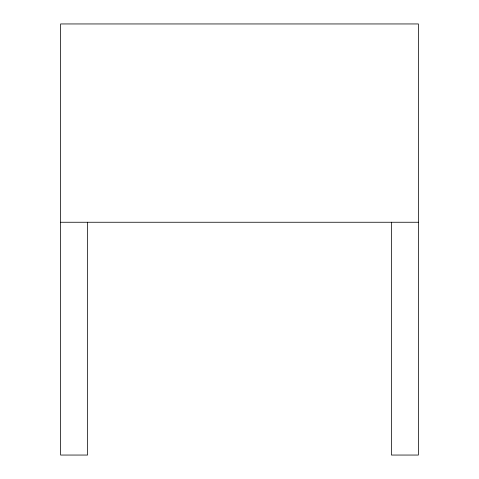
<?xml version="1.0" encoding="UTF-8"?>
<svg xmlns="http://www.w3.org/2000/svg" width="479" height="479" viewBox="0 0 479 479"><rect width="100%" height="100%" fill="white"/><g stroke="black" fill="none" stroke-linecap="round" stroke-linejoin="round"><path stroke-width="0.72" d="M60.611 222.256L418.389 222.256M391.445 222.256L391.445 455.05L418.389 455.05L418.389 23.95L60.611 23.95L60.611 455.05L87.555 455.05L87.555 222.256"/></g></svg>
